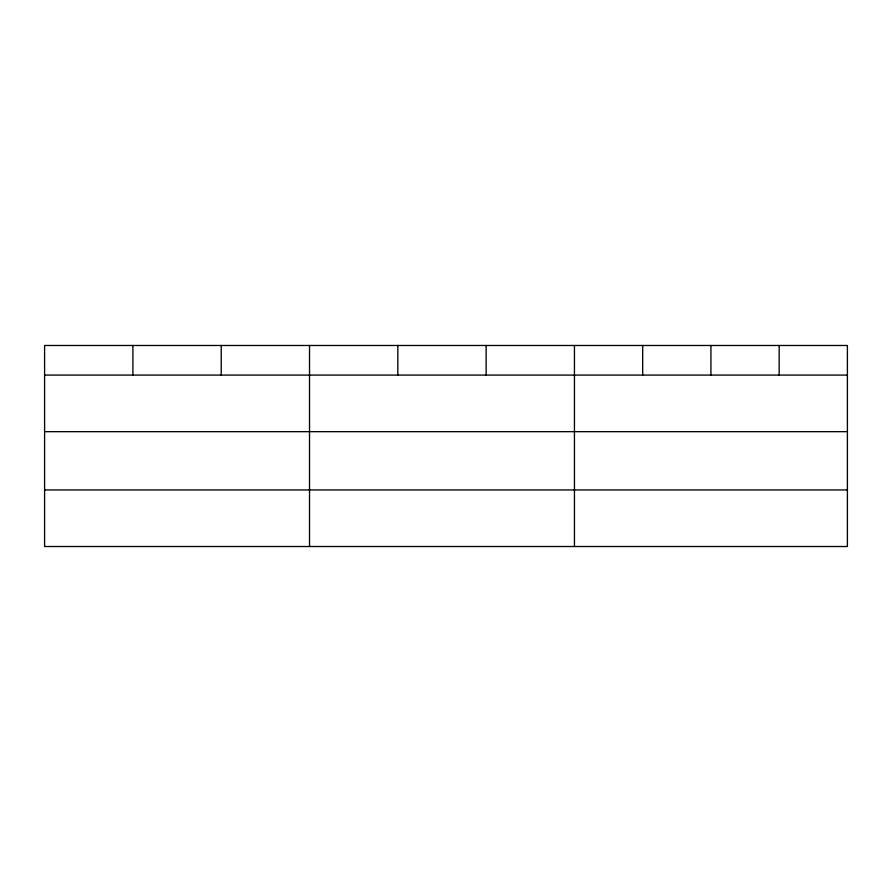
<?xml version="1.0" encoding="UTF-8"?>
<svg xmlns="http://www.w3.org/2000/svg" width="892" height="892" viewBox="0 0 892 892"><rect width="100%" height="100%" fill="white"/><g stroke="black" fill="none" stroke-linecap="round" stroke-linejoin="round"><path stroke-width="1.34" d="M847.4 431.661L847.4 345.483L44.6 345.483L44.6 546.517L847.4 546.517L847.4 431.661L44.6 431.661M44.6 375.086L847.4 375.086M44.6 489.942L847.4 489.942M779.162 345.483L779.162 375.086M710.924 345.483L710.924 375.086M642.686 345.483L642.686 375.086M574.448 345.483L574.448 546.517M486.14 345.483L486.14 375.086M397.832 345.483L397.832 375.086M309.524 345.483L309.524 546.517M221.216 345.483L221.216 375.086M132.908 345.483L132.908 375.086"/></g></svg>
